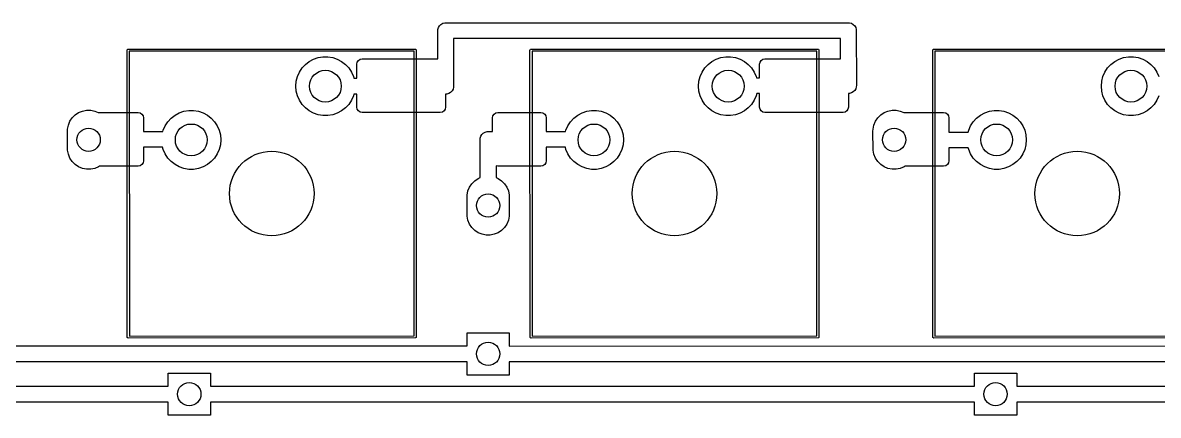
# Model space of a CAD drawing. Extents: x 12 to 499, y -206 to -17.
# Drawn here: x 132.7 to 186.4, y -77.6 to -59 of the extents above; entities that cross this region are included whole.
import ezdxf

# ---------------------------------------------------------------- set-up
doc = ezdxf.new("R2010")
doc.units = 0
doc.layers.add('BLACK', color=7, linetype='CONTINUOUS')

msp = doc.modelspace()

# ---------------------------------------------------------------- linework, layer by layer
at = {"layer": 'BLACK', "linetype": 'CONTINUOUS'}
for p, q in [((152.497172, -59.085692), (152.581952, -59.036745)), ((152.581952, -59.036745), (152.676511, -59.011408)), ((152.676511, -59.011408), (171.775458, -59.0082)), ((171.775458, -59.0082), (171.824405, -59.011408)), ((171.824405, -59.011408), (171.918964, -59.036745)), ((171.918964, -59.036745), (172.003744, -59.085692)), ((152.350458, -59.3832), (152.353666, -59.334253)), ((152.352055, -60.715004), (152.350458, -59.3832)), ((152.353666, -59.334253), (152.379003, -59.239694)), ((152.379003, -59.239694), (152.42795, -59.154914)), ((152.42795, -59.154914), (152.497172, -59.085692)), ((172.003744, -59.085692), (172.072966, -59.154914)), ((172.072966, -59.154914), (172.121913, -59.239694)), ((172.121913, -59.239694), (172.14725, -59.334253)), ((172.14725, -59.334253), (172.150458, -61.985004)), ((171.400908, -59.755063), (153.097758, -59.758137)), ((153.097758, -59.758137), (153.100458, -62.010004)), ((171.40207, -60.715004), (171.400908, -59.755063)), ((137.66106, -60.305004), (137.664866, -60.28587)), ((137.664866, -73.894138), (137.66106, -60.305004)), ((137.664866, -60.28587), (137.691926, -60.25881)), ((137.691926, -60.25881), (151.28106, -60.255004)), ((151.231072, -60.351217), (137.757273, -60.354991)), ((137.757273, -60.354991), (137.761047, -73.82879)), ((146.473686, -60.727921), (146.69238, -60.652844)), ((146.69238, -60.652844), (146.920449, -60.614786)), ((146.920449, -60.614786), (147.151671, -60.614786)), ((147.151671, -60.614786), (147.37974, -60.652844)), ((147.37974, -60.652844), (147.598434, -60.727921)), ((151.234846, -73.825016), (151.231072, -60.351217)), ((151.28106, -60.255004), (151.300194, -60.25881)), ((151.300194, -60.25881), (151.327254, -60.28587)), ((151.327254, -60.28587), (151.33106, -73.875004)), ((156.71105, -60.305004), (156.714856, -60.28587)), ((156.714856, -73.894138), (156.71105, -60.305004)), ((156.714856, -60.28587), (156.741916, -60.25881)), ((156.741916, -60.25881), (170.33105, -60.255004)), ((170.281062, -60.351217), (156.807263, -60.354991)), ((156.807263, -60.354991), (156.811037, -73.82879)), ((165.523676, -60.727921), (165.74237, -60.652844)), ((165.74237, -60.652844), (165.970439, -60.614786)), ((165.970439, -60.614786), (166.201661, -60.614786)), ((166.201661, -60.614786), (166.42973, -60.652844)), ((166.42973, -60.652844), (166.648424, -60.727921)), ((170.284836, -73.825016), (170.281062, -60.351217)), ((170.33105, -60.255004), (170.350184, -60.25881)), ((170.350184, -60.25881), (170.377244, -60.28587)), ((170.377244, -60.28587), (170.38105, -73.875004)), ((175.76104, -60.305004), (175.764846, -60.28587)), ((175.764846, -73.894138), (175.76104, -60.305004)), ((175.764846, -60.28587), (175.791906, -60.25881)), ((175.791906, -60.25881), (189.38104, -60.255004)), ((189.331052, -60.351217), (175.857253, -60.354991)), ((175.857253, -60.354991), (175.861027, -73.82879)), ((184.573666, -60.727921), (184.79236, -60.652844)), ((184.79236, -60.652844), (185.020429, -60.614786)), ((185.020429, -60.614786), (185.251651, -60.614786)), ((185.251651, -60.614786), (185.47972, -60.652844)), ((185.47972, -60.652844), (185.698414, -60.727921)), ((145.804797, -61.343678), (145.931263, -61.150106)), ((145.931263, -61.150106), (146.087866, -60.979991)), ((146.087866, -60.979991), (146.270333, -60.837971)), ((146.270333, -60.837971), (146.473686, -60.727921)), ((147.598434, -60.727921), (147.801787, -60.837971)), ((147.801787, -60.837971), (147.984254, -60.979991)), ((147.984254, -60.979991), (148.140857, -61.150106)), ((148.140857, -61.150106), (148.267323, -61.343678)), ((148.52206, -60.969004), (148.541395, -60.871802)), ((148.52206, -61.637353), (148.52206, -60.969004)), ((148.541395, -60.871802), (148.596455, -60.789399)), ((148.596455, -60.789399), (148.678858, -60.734339)), ((148.678858, -60.734339), (148.77606, -60.715004)), ((148.77606, -60.715004), (152.352055, -60.715004)), ((164.854787, -61.343678), (164.981253, -61.150106)), ((164.981253, -61.150106), (165.137856, -60.979991)), ((165.137856, -60.979991), (165.320323, -60.837971)), ((165.320323, -60.837971), (165.523676, -60.727921)), ((166.648424, -60.727921), (166.851777, -60.837971)), ((166.851777, -60.837971), (167.034244, -60.979991)), ((167.034244, -60.979991), (167.190847, -61.150106)), ((167.190847, -61.150106), (167.317313, -61.343678)), ((167.57205, -60.969004), (167.591385, -60.871802)), ((167.57205, -61.611857), (167.57205, -60.969004)), ((167.591385, -60.871802), (167.646445, -60.789399)), ((167.646445, -60.789399), (167.728848, -60.734339)), ((167.728848, -60.734339), (167.82605, -60.715004)), ((167.82605, -60.715004), (171.40207, -60.715004)), ((183.904777, -61.343678), (184.031243, -61.150106)), ((184.031243, -61.150106), (184.187846, -60.979991)), ((184.187846, -60.979991), (184.370313, -60.837971)), ((184.370313, -60.837971), (184.573666, -60.727921)), ((185.698414, -60.727921), (185.901767, -60.837971)), ((185.901767, -60.837971), (186.084234, -60.979991)), ((186.084234, -60.979991), (186.240837, -61.150106)), ((186.240837, -61.150106), (186.367303, -61.343678)), ((145.655154, -61.779572), (145.711916, -61.555425)), ((145.711916, -61.555425), (145.804797, -61.343678)), ((148.267323, -61.343678), (148.360204, -61.555425)), ((148.360204, -61.555425), (148.380971, -61.637432)), ((148.380971, -61.637432), (148.52206, -61.637353)), ((164.705144, -61.779572), (164.761906, -61.555425)), ((164.761906, -61.555425), (164.854787, -61.343678)), ((167.317313, -61.343678), (167.410194, -61.555425)), ((167.410194, -61.555425), (167.424517, -61.611987)), ((167.424517, -61.611987), (167.57205, -61.611857)), ((183.755134, -61.779572), (183.811896, -61.555425)), ((183.811896, -61.555425), (183.904777, -61.343678)), ((186.367303, -61.343678), (186.460184, -61.555425)), ((145.63606, -62.010004), (145.655154, -61.779572)), ((145.655154, -62.240436), (145.63606, -62.010004)), ((145.711916, -62.464583), (145.655154, -62.240436)), ((153.022966, -62.23829), (152.953744, -62.307512)), ((153.071913, -62.15351), (153.022966, -62.23829)), ((153.09725, -62.058951), (153.071913, -62.15351)), ((153.100458, -62.010004), (153.09725, -62.058951)), ((164.68605, -62.010004), (164.705144, -61.779572)), ((164.705144, -62.240436), (164.68605, -62.010004)), ((164.761906, -62.464583), (164.705144, -62.240436)), ((172.003744, -62.282512), (171.918964, -62.331459)), ((172.072966, -62.21329), (172.003744, -62.282512)), ((172.121913, -62.12851), (172.072966, -62.21329)), ((172.14725, -62.033951), (172.121913, -62.12851)), ((172.150458, -61.985004), (172.14725, -62.033951)), ((183.73604, -62.010004), (183.755134, -61.779572)), ((183.755134, -62.240436), (183.73604, -62.010004)), ((183.811896, -62.464583), (183.755134, -62.240436)), ((145.804797, -62.67633), (145.711916, -62.464583)), ((145.931263, -62.869902), (145.804797, -62.67633)), ((148.267323, -62.67633), (148.140857, -62.869902)), ((148.360204, -62.464583), (148.267323, -62.67633)), ((148.380546, -62.384252), (148.360204, -62.464583)), ((148.52206, -62.384173), (148.380546, -62.384252)), ((148.52206, -63.001004), (148.52206, -62.384173)), ((152.774405, -62.381796), (152.72206, -62.381825)), ((152.72206, -62.381825), (152.72206, -63.001004)), ((152.868964, -62.356459), (152.774405, -62.381796)), ((152.953744, -62.307512), (152.868964, -62.356459)), ((164.854787, -62.67633), (164.761906, -62.464583)), ((164.981253, -62.869902), (164.854787, -62.67633)), ((167.317313, -62.67633), (167.190847, -62.869902)), ((167.410194, -62.464583), (167.317313, -62.67633)), ((167.436979, -62.358811), (167.410194, -62.464583)), ((167.57205, -62.358692), (167.436979, -62.358811)), ((167.57205, -63.001004), (167.57205, -62.358692)), ((171.824405, -62.356796), (171.77205, -62.356874)), ((171.77205, -62.356874), (171.77205, -63.001004)), ((171.918964, -62.331459), (171.824405, -62.356796)), ((183.904777, -62.67633), (183.811896, -62.464583)), ((184.031243, -62.869902), (183.904777, -62.67633)), ((186.367303, -62.67633), (186.240837, -62.869902)), ((186.460184, -62.464583), (186.367303, -62.67633)), ((135.061448, -63.509607), (135.200065, -63.37099)), ((135.200065, -63.37099), (135.363061, -63.262079)), ((135.363061, -63.262079), (135.544173, -63.18706)), ((135.544173, -63.18706), (135.736441, -63.148815)), ((135.736441, -63.148815), (135.932475, -63.148815)), ((135.932475, -63.148815), (136.124743, -63.18706)), ((136.124743, -63.18706), (136.288774, -63.255004)), ((136.288774, -63.255004), (138.17606, -63.255004)), ((138.17606, -63.255004), (138.273262, -63.274339)), ((138.273262, -63.274339), (138.355665, -63.329399)), ((138.355665, -63.329399), (138.410725, -63.411802)), ((139.737866, -63.519991), (139.920333, -63.377971)), ((139.920333, -63.377971), (140.123686, -63.267921)), ((140.123686, -63.267921), (140.34238, -63.192844)), ((140.34238, -63.192844), (140.570449, -63.154786)), ((140.570449, -63.154786), (140.801671, -63.154786)), ((140.801671, -63.154786), (141.02974, -63.192844)), ((141.02974, -63.192844), (141.248434, -63.267921)), ((141.248434, -63.267921), (141.451787, -63.377971)), ((141.451787, -63.377971), (141.634254, -63.519991)), ((146.087866, -63.040017), (145.931263, -62.869902)), ((146.270333, -63.182037), (146.087866, -63.040017)), ((146.473686, -63.292087), (146.270333, -63.182037)), ((146.69238, -63.367164), (146.473686, -63.292087)), ((146.920449, -63.405222), (146.69238, -63.367164)), ((147.37974, -63.367164), (147.151671, -63.405222)), ((147.598434, -63.292087), (147.37974, -63.367164)), ((147.801787, -63.182037), (147.598434, -63.292087)), ((147.984254, -63.040017), (147.801787, -63.182037)), ((148.140857, -62.869902), (147.984254, -63.040017)), ((148.541395, -63.098206), (148.52206, -63.001004)), ((148.596455, -63.180609), (148.541395, -63.098206)), ((148.678858, -63.235669), (148.596455, -63.180609)), ((148.77606, -63.255004), (148.678858, -63.235669)), ((152.46806, -63.255004), (148.77606, -63.255004)), ((152.565262, -63.235669), (152.46806, -63.255004)), ((152.647665, -63.180609), (152.565262, -63.235669)), ((152.702725, -63.098206), (152.647665, -63.180609)), ((152.72206, -63.001004), (152.702725, -63.098206)), ((154.959385, -63.411802), (155.014445, -63.329399)), ((155.014445, -63.329399), (155.096848, -63.274339)), ((155.096848, -63.274339), (155.19405, -63.255004)), ((155.19405, -63.255004), (157.22605, -63.255004)), ((157.22605, -63.255004), (157.323252, -63.274339)), ((157.323252, -63.274339), (157.405655, -63.329399)), ((157.405655, -63.329399), (157.460715, -63.411802)), ((158.787856, -63.519991), (158.970323, -63.377971)), ((158.970323, -63.377971), (159.173676, -63.267921)), ((159.173676, -63.267921), (159.39237, -63.192844)), ((159.39237, -63.192844), (159.620439, -63.154786)), ((159.620439, -63.154786), (159.851661, -63.154786)), ((159.851661, -63.154786), (160.07973, -63.192844)), ((160.07973, -63.192844), (160.298424, -63.267921)), ((160.298424, -63.267921), (160.501777, -63.377971)), ((160.501777, -63.377971), (160.684244, -63.519991)), ((165.137856, -63.040017), (164.981253, -62.869902)), ((165.320323, -63.182037), (165.137856, -63.040017)), ((165.523676, -63.292087), (165.320323, -63.182037)), ((165.74237, -63.367164), (165.523676, -63.292087)), ((165.970439, -63.405222), (165.74237, -63.367164)), ((166.42973, -63.367164), (166.201661, -63.405222)), ((166.648424, -63.292087), (166.42973, -63.367164)), ((166.851777, -63.182037), (166.648424, -63.292087)), ((167.034244, -63.040017), (166.851777, -63.182037)), ((167.190847, -62.869902), (167.034244, -63.040017)), ((167.591385, -63.098206), (167.57205, -63.001004)), ((167.646445, -63.180609), (167.591385, -63.098206)), ((167.728848, -63.235669), (167.646445, -63.180609)), ((167.82605, -63.255004), (167.728848, -63.235669)), ((171.51805, -63.255004), (167.82605, -63.255004)), ((171.615252, -63.235669), (171.51805, -63.255004)), ((171.697655, -63.180609), (171.615252, -63.235669)), ((171.752715, -63.098206), (171.697655, -63.180609)), ((171.77205, -63.001004), (171.752715, -63.098206)), ((173.161448, -63.509607), (173.300065, -63.37099)), ((173.300065, -63.37099), (173.463061, -63.262079)), ((173.463061, -63.262079), (173.644173, -63.18706)), ((173.644173, -63.18706), (173.836441, -63.148815)), ((173.836441, -63.148815), (174.032475, -63.148815)), ((174.032475, -63.148815), (174.224743, -63.18706)), ((174.224743, -63.18706), (174.388774, -63.255004)), ((174.388774, -63.255004), (176.27604, -63.255004)), ((176.27604, -63.255004), (176.373242, -63.274339)), ((176.373242, -63.274339), (176.455645, -63.329399)), ((176.455645, -63.329399), (176.510705, -63.411802)), ((177.837846, -63.519991), (178.020313, -63.377971)), ((178.020313, -63.377971), (178.223666, -63.267921)), ((178.223666, -63.267921), (178.44236, -63.192844)), ((178.44236, -63.192844), (178.670429, -63.154786)), ((178.670429, -63.154786), (178.901651, -63.154786)), ((178.901651, -63.154786), (179.12972, -63.192844)), ((179.12972, -63.192844), (179.348414, -63.267921)), ((179.348414, -63.267921), (179.551767, -63.377971)), ((179.551767, -63.377971), (179.734234, -63.519991)), ((184.187846, -63.040017), (184.031243, -62.869902)), ((184.370313, -63.182037), (184.187846, -63.040017)), ((184.573666, -63.292087), (184.370313, -63.182037)), ((184.79236, -63.367164), (184.573666, -63.292087)), ((185.020429, -63.405222), (184.79236, -63.367164)), ((185.47972, -63.367164), (185.251651, -63.405222)), ((185.698414, -63.292087), (185.47972, -63.367164)), ((185.901767, -63.182037), (185.698414, -63.292087)), ((186.084234, -63.040017), (185.901767, -63.182037)), ((186.240837, -62.869902), (186.084234, -63.040017)), ((134.839273, -64.045983), (134.877518, -63.853715)), ((134.877518, -63.853715), (134.952537, -63.672603)), ((134.952537, -63.672603), (135.061448, -63.509607)), ((138.410725, -63.411802), (138.43006, -63.509004)), ((138.43006, -63.509004), (138.43006, -64.152028)), ((139.361916, -64.095425), (139.454797, -63.883678)), ((139.454797, -63.883678), (139.581263, -63.690106)), ((139.581263, -63.690106), (139.737866, -63.519991)), ((141.634254, -63.519991), (141.790857, -63.690106)), ((141.790857, -63.690106), (141.917323, -63.883678)), ((141.917323, -63.883678), (142.010204, -64.095425)), ((147.151671, -63.405222), (146.920449, -63.405222)), ((154.94005, -63.509004), (154.959385, -63.411802)), ((154.94005, -64.152672), (154.94005, -63.509004)), ((157.460715, -63.411802), (157.48005, -63.509004)), ((157.48005, -63.509004), (157.48005, -64.152028)), ((158.411906, -64.095425), (158.504787, -63.883678)), ((158.504787, -63.883678), (158.631253, -63.690106)), ((158.631253, -63.690106), (158.787856, -63.519991)), ((160.684244, -63.519991), (160.840847, -63.690106)), ((160.840847, -63.690106), (160.967313, -63.883678)), ((160.967313, -63.883678), (161.060194, -64.095425)), ((166.201661, -63.405222), (165.970439, -63.405222)), ((172.939273, -64.045983), (172.977518, -63.853715)), ((172.977518, -63.853715), (173.052537, -63.672603)), ((173.052537, -63.672603), (173.161448, -63.509607)), ((176.510705, -63.411802), (176.53004, -63.509004)), ((176.53004, -63.509004), (176.53004, -64.186436)), ((177.461896, -64.095425), (177.554777, -63.883678)), ((177.554777, -63.883678), (177.681243, -63.690106)), ((177.681243, -63.690106), (177.837846, -63.519991)), ((179.734234, -63.519991), (179.890837, -63.690106)), ((179.890837, -63.690106), (180.017303, -63.883678)), ((180.017303, -63.883678), (180.110184, -64.095425)), ((185.251651, -63.405222), (185.020429, -63.405222)), ((134.834458, -64.144), (134.839273, -64.045983)), ((134.839273, -65.042017), (134.834458, -64.144)), ((138.43006, -64.152028), (139.34779, -64.151204)), ((139.34779, -64.151204), (139.361916, -64.095425)), ((142.010204, -64.095425), (142.066966, -64.319572)), ((142.066966, -64.319572), (142.08606, -64.550004)), ((154.360266, -64.476057), (154.385603, -64.381498)), ((154.385603, -64.381498), (154.43455, -64.296718)), ((154.43455, -64.296718), (154.503772, -64.227496)), ((154.503772, -64.227496), (154.588552, -64.178549)), ((154.588552, -64.178549), (154.683111, -64.153212)), ((154.683111, -64.153212), (154.94005, -64.152672)), ((157.48005, -64.152028), (158.39778, -64.151204)), ((158.39778, -64.151204), (158.411906, -64.095425)), ((161.060194, -64.095425), (161.116956, -64.319572)), ((161.116956, -64.319572), (161.13605, -64.550004)), ((172.934458, -64.144), (172.939273, -64.045983)), ((172.939273, -65.042017), (172.934458, -64.144)), ((176.53004, -64.186436), (177.438994, -64.185859)), ((177.438994, -64.185859), (177.461896, -64.095425)), ((180.110184, -64.095425), (180.166946, -64.319572)), ((180.166946, -64.319572), (180.18604, -64.550004)), ((139.334938, -64.898052), (138.43006, -64.898864)), ((138.43006, -64.898864), (138.43006, -65.541004)), ((139.361916, -65.004583), (139.334938, -64.898052)), ((142.066966, -64.780436), (142.010204, -65.004583)), ((142.08606, -64.550004), (142.066966, -64.780436)), ((154.357058, -64.525004), (154.360266, -64.476057)), ((154.358883, -66.336393), (154.357058, -64.525004)), ((158.384928, -64.898052), (157.48005, -64.898864)), ((157.48005, -64.898864), (157.48005, -65.541004)), ((158.411906, -65.004583), (158.384928, -64.898052)), ((161.116956, -64.780436), (161.060194, -65.004583)), ((161.13605, -64.550004), (161.116956, -64.780436)), ((177.443687, -64.932679), (176.53004, -64.933259)), ((176.53004, -64.933259), (176.53004, -65.541004)), ((177.461896, -65.004583), (177.443687, -64.932679)), ((180.166946, -64.780436), (180.110184, -65.004583)), ((180.18604, -64.550004), (180.166946, -64.780436)), ((134.877518, -65.234285), (134.839273, -65.042017)), ((134.952537, -65.415397), (134.877518, -65.234285)), ((135.061448, -65.578393), (134.952537, -65.415397)), ((139.454797, -65.21633), (139.361916, -65.004583)), ((139.581263, -65.409902), (139.454797, -65.21633)), ((139.737866, -65.580017), (139.581263, -65.409902)), ((141.790857, -65.409902), (141.634254, -65.580017)), ((141.917323, -65.21633), (141.790857, -65.409902)), ((142.010204, -65.004583), (141.917323, -65.21633)), ((158.504787, -65.21633), (158.411906, -65.004583)), ((158.631253, -65.409902), (158.504787, -65.21633)), ((158.787856, -65.580017), (158.631253, -65.409902)), ((160.840847, -65.409902), (160.684244, -65.580017)), ((160.967313, -65.21633), (160.840847, -65.409902)), ((161.060194, -65.004583), (160.967313, -65.21633)), ((172.977518, -65.234285), (172.939273, -65.042017)), ((173.052537, -65.415397), (172.977518, -65.234285)), ((173.161448, -65.578393), (173.052537, -65.415397)), ((177.554777, -65.21633), (177.461896, -65.004583)), ((177.681243, -65.409902), (177.554777, -65.21633)), ((177.837846, -65.580017), (177.681243, -65.409902)), ((179.890837, -65.409902), (179.734234, -65.580017)), ((180.017303, -65.21633), (179.890837, -65.409902)), ((180.110184, -65.004583), (180.017303, -65.21633)), ((135.200065, -65.71701), (135.061448, -65.578393)), ((135.363061, -65.825921), (135.200065, -65.71701)), ((135.544173, -65.90094), (135.363061, -65.825921)), ((135.736441, -65.939185), (135.544173, -65.90094)), ((135.932475, -65.939185), (135.736441, -65.939185)), ((136.124743, -65.90094), (135.932475, -65.939185)), ((136.305855, -65.825921), (136.124743, -65.90094)), ((136.352125, -65.795004), (136.305855, -65.825921)), ((138.17606, -65.795004), (136.352125, -65.795004)), ((138.273262, -65.775669), (138.17606, -65.795004)), ((138.355665, -65.720609), (138.273262, -65.775669)), ((138.410725, -65.638206), (138.355665, -65.720609)), ((138.43006, -65.541004), (138.410725, -65.638206)), ((139.920333, -65.722037), (139.737866, -65.580017)), ((140.123686, -65.832087), (139.920333, -65.722037)), ((140.34238, -65.907164), (140.123686, -65.832087)), ((140.570449, -65.945222), (140.34238, -65.907164)), ((140.801671, -65.945222), (140.570449, -65.945222)), ((141.02974, -65.907164), (140.801671, -65.945222)), ((141.248434, -65.832087), (141.02974, -65.907164)), ((141.451787, -65.722037), (141.248434, -65.832087)), ((141.634254, -65.580017), (141.451787, -65.722037)), ((155.19405, -65.795004), (155.105161, -65.777322)), ((155.105161, -65.777322), (155.105725, -66.336598)), ((157.22605, -65.795004), (155.19405, -65.795004)), ((157.323252, -65.775669), (157.22605, -65.795004)), ((157.405655, -65.720609), (157.323252, -65.775669)), ((157.460715, -65.638206), (157.405655, -65.720609)), ((157.48005, -65.541004), (157.460715, -65.638206)), ((158.970323, -65.722037), (158.787856, -65.580017)), ((159.173676, -65.832087), (158.970323, -65.722037)), ((159.39237, -65.907164), (159.173676, -65.832087)), ((159.620439, -65.945222), (159.39237, -65.907164)), ((159.851661, -65.945222), (159.620439, -65.945222)), ((160.07973, -65.907164), (159.851661, -65.945222)), ((160.298424, -65.832087), (160.07973, -65.907164)), ((160.501777, -65.722037), (160.298424, -65.832087)), ((160.684244, -65.580017), (160.501777, -65.722037)), ((173.300065, -65.71701), (173.161448, -65.578393)), ((173.463061, -65.825921), (173.300065, -65.71701)), ((173.644173, -65.90094), (173.463061, -65.825921)), ((173.836441, -65.939185), (173.644173, -65.90094)), ((174.032475, -65.939185), (173.836441, -65.939185)), ((174.224743, -65.90094), (174.032475, -65.939185)), ((174.405855, -65.825921), (174.224743, -65.90094)), ((174.452125, -65.795004), (174.405855, -65.825921)), ((176.27604, -65.795004), (174.452125, -65.795004)), ((176.373242, -65.775669), (176.27604, -65.795004)), ((176.455645, -65.720609), (176.373242, -65.775669)), ((176.510705, -65.638206), (176.455645, -65.720609)), ((176.53004, -65.541004), (176.510705, -65.638206)), ((178.020313, -65.722037), (177.837846, -65.580017)), ((178.223666, -65.832087), (178.020313, -65.722037)), ((178.44236, -65.907164), (178.223666, -65.832087)), ((178.670429, -65.945222), (178.44236, -65.907164)), ((178.901651, -65.945222), (178.670429, -65.945222)), ((179.12972, -65.907164), (178.901651, -65.945222)), ((179.348414, -65.832087), (179.12972, -65.907164)), ((179.551767, -65.722037), (179.348414, -65.832087)), ((179.734234, -65.580017), (179.551767, -65.722037)), ((153.959048, -66.624607), (154.097665, -66.48599)), ((154.097665, -66.48599), (154.260661, -66.377079)), ((154.260661, -66.377079), (154.358883, -66.336393)), ((155.105725, -66.336598), (155.203455, -66.377079)), ((155.203455, -66.377079), (155.366451, -66.48599)), ((155.366451, -66.48599), (155.505068, -66.624607)), ((153.736873, -67.160983), (153.775118, -66.968715)), ((153.775118, -66.968715), (153.850137, -66.787603)), ((153.850137, -66.787603), (153.959048, -66.624607)), ((155.505068, -66.624607), (155.613979, -66.787603)), ((155.613979, -66.787603), (155.688998, -66.968715)), ((155.688998, -66.968715), (155.727243, -67.160983)), ((153.732058, -67.259), (153.736873, -67.160983)), ((153.736873, -68.157017), (153.732058, -67.259)), ((155.727243, -67.160983), (155.732058, -68.059)), ((153.775118, -68.349285), (153.736873, -68.157017)), ((155.727243, -68.157017), (155.688998, -68.349285)), ((155.732058, -68.059), (155.727243, -68.157017)), ((153.850137, -68.530397), (153.775118, -68.349285)), ((153.959048, -68.693393), (153.850137, -68.530397)), ((154.097665, -68.83201), (153.959048, -68.693393)), ((155.505068, -68.693393), (155.366451, -68.83201)), ((155.613979, -68.530397), (155.505068, -68.693393)), ((155.688998, -68.349285), (155.613979, -68.530397)), ((154.260661, -68.940921), (154.097665, -68.83201)), ((154.441773, -69.01594), (154.260661, -68.940921)), ((154.634041, -69.054185), (154.441773, -69.01594)), ((154.830075, -69.054185), (154.634041, -69.054185)), ((155.022343, -69.01594), (154.830075, -69.054185)), ((155.203455, -68.940921), (155.022343, -69.01594)), ((155.366451, -68.83201), (155.203455, -68.940921)), ((137.691926, -73.921198), (137.664866, -73.894138)), ((137.71106, -73.925004), (137.691926, -73.921198)), ((151.300194, -73.921198), (137.71106, -73.925004)), ((137.761047, -73.82879), (151.234846, -73.825016)), ((151.327254, -73.894138), (151.300194, -73.921198)), ((151.33106, -73.875004), (151.327254, -73.894138)), ((153.732058, -74.299074), (153.732058, -73.674)), ((153.732058, -73.674), (155.732058, -73.674)), ((155.732058, -73.674), (155.732058, -74.302119)), ((156.741916, -73.921198), (156.714856, -73.894138)), ((156.76105, -73.925004), (156.741916, -73.921198)), ((170.350184, -73.921198), (156.76105, -73.925004)), ((156.811037, -73.82879), (170.284836, -73.825016)), ((170.377244, -73.894138), (170.350184, -73.921198)), ((170.38105, -73.875004), (170.377244, -73.894138)), ((175.791906, -73.921198), (175.764846, -73.894138)), ((175.81104, -73.925004), (175.791906, -73.921198)), ((189.400174, -73.921198), (175.81104, -73.925004)), ((175.861027, -73.82879), (189.334826, -73.825016)), ((112.99357, -74.302129), (153.732058, -74.299074)), ((155.732058, -74.302119), (191.832058, -74.299084)), ((153.732058, -75.04587), (112.99357, -75.048925)), ((153.732058, -75.674), (153.732058, -75.04587)), ((191.832058, -75.04588), (155.732058, -75.048915)), ((155.732058, -75.048915), (155.732058, -75.674)), ((139.596058, -76.204051), (139.596058, -75.579)), ((139.596058, -75.579), (141.596058, -75.579)), ((141.596058, -75.579), (141.596058, -76.207119)), ((155.732058, -75.674), (153.732058, -75.674)), ((177.735058, -76.204084), (177.735058, -75.579)), ((177.735058, -75.579), (179.735058, -75.579)), ((179.735058, -75.579), (179.735058, -76.207119)), ((79.65605, -76.207153), (139.596058, -76.204051)), ((141.596058, -76.207119), (177.735058, -76.204084)), ((179.735058, -76.207119), (215.809658, -76.204084)), ((139.596058, -76.950846), (79.65605, -76.953948)), ((139.596058, -77.579), (139.596058, -76.950846)), ((177.735058, -76.95088), (141.596058, -76.953915)), ((141.596058, -76.953915), (141.596058, -77.579)), ((177.735058, -77.579), (177.735058, -76.95088)), ((215.809658, -76.95088), (179.735058, -76.953915)), ((179.735058, -76.953915), (179.735058, -77.579)), ((141.596058, -77.579), (139.596058, -77.579)), ((179.735058, -77.579), (177.735058, -77.579))]:
    msp.add_line(p, q, dxfattribs=at)
at = {"layer": 'BLACK'}
for centre, radius in [((147.03606, -62.010004), 0.75), ((166.08605, -62.010004), 0.75), ((185.13604, -62.010004), 0.75), ((140.68606, -64.550004), 0.75), ((159.73605, -64.550004), 0.75), ((178.78604, -64.550004), 0.75), ((135.834458, -64.544), 0.55), ((173.934458, -64.544), 0.55), ((144.49606, -67.090004), 2), ((163.54605, -67.090004), 2), ((182.59604, -67.090004), 2), ((154.732058, -67.659), 0.55), ((154.732058, -74.674), 0.55), ((140.596058, -76.579), 0.55), ((178.735058, -76.579), 0.55)]:
    msp.add_circle(centre, radius, dxfattribs=at)

doc.saveas('drawing.dxf')
